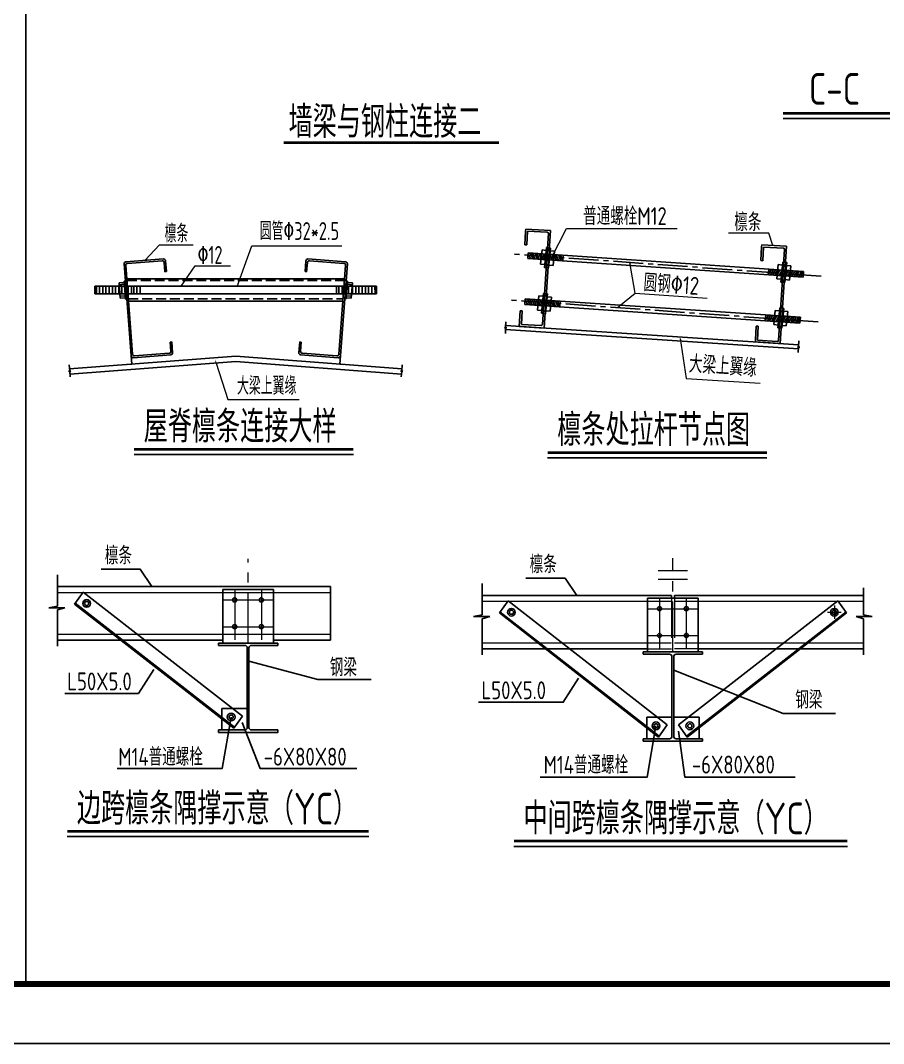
# Model space of a CAD drawing. Extents: x 9752569 to 9923256, y 1590558 to 2510207.
# Drawn here: x 9881801 to 9903566, y 1787695 to 1813479 of the extents above; entities that cross this region are included whole.
import ezdxf

# ---------------------------------------------------------------- set-up
doc = ezdxf.new("R2010")
doc.units = 0
doc.header["$LTSCALE"] = 1000
doc.header["$MEASUREMENT"] = 0
for name, pattern in [('CENTER2', [1.125, 0.75, -0.125, 0.125, -0.125]), ('CENTERX2', [101.6, 63.5, -12.7, 12.7, -12.7]), ('DASH', [0.35, 0.25, -0.1]), ('DASHED2', [0.375, 0.25, -0.125])]:
    doc.linetypes.add(name, pattern=pattern)
doc.layers.get('0').update_dxf_attribs({"linetype": 'CONTINUOUS'})
for name, color, linetype in [('03', 3, 'CONTINUOUS'), ('PUB_TEXT', 7, 'CONTINUOUS'), ('PUB_TITLE', 4, 'CONTINUOUS'), ('一般文字', 6, 'CONTINUOUS'), ('尺寸', 3, 'CONTINUOUS')]:
    doc.layers.add(name, color=color, linetype=linetype)
doc.layers.add('标注', color=4, linetype='CONTINUOUS', lineweight=20)
doc.layers.add('轴线', color=1, linetype='CENTERX2', lineweight=13)
doc.styles.add('_HZDX', font='atssdeng.shx', dxfattribs={"width": 0.8, "bigfont": 'atssdchn.shx'})
doc.styles.add('_HZTXT', font='atssdeng.shx', dxfattribs={"width": 0.8, "bigfont": 'atssdchn.shx'})
doc.styles.add('TSSD_REIN', font='atssdeng.shx', dxfattribs={"width": 0.7, "bigfont": 'atssdchn.shx'})

# ---------------------------------------------------------------- blocks, each defined once
blk = doc.blocks.new('3F1GF54G5FG')
for p, q in [((5986715, 1321055), (5979760, 1321263)), ((5979760, 1321263), (5979823, 1321117)), ((5979814, 1321261), (5979877, 1321115)), ((5979869, 1321260), (5979931, 1321114)), ((5979923, 1321258), (5979986, 1321112)), ((5979977, 1321256), (5980040, 1321111)), ((5980032, 1321255), (5980094, 1321109)), ((5980086, 1321253), (5980149, 1321107)), ((5980102, 1321349), (5980210, 1321342)), ((5980140, 1321252), (5980203, 1321106)), ((5980195, 1321250), (5980257, 1321104)), ((5980317, 1321407), (5980215, 1321414)), ((5980249, 1321248), (5980312, 1321102)), ((5980303, 1321247), (5980366, 1321101)), ((5980420, 1321328), (5980312, 1321335)), ((5980358, 1321245), (5980420, 1321099)), ((5980412, 1321243), (5980475, 1321098)), ((5980466, 1321242), (5980529, 1321096)), ((5980520, 1321240), (5980583, 1321094)), ((5980575, 1321239), (5980638, 1321093)), ((5980638, 1321093), (5980642, 1321237)), ((5986069, 1321205), (5986177, 1321198)), ((5986182, 1321270), (5986283, 1321264)), ((5986387, 1321185), (5986279, 1321192)), ((5986705, 1320911), (5979751, 1321119)), ((5980079, 1320990), (5980187, 1320983)), ((5980396, 1320969), (5980288, 1320976)), ((5985828, 1320938), (5985833, 1321081)), ((5985900, 1321079), (5985828, 1320938)), ((5985954, 1321078), (5985883, 1320936)), ((5986009, 1321076), (5985937, 1320934)), ((5986063, 1321075), (5985991, 1320933)), ((5986117, 1321073), (5986046, 1320931)), ((5986172, 1321071), (5986100, 1320930)), ((5986226, 1321070), (5986154, 1320928)), ((5986280, 1321068), (5986209, 1320926)), ((5986335, 1321066), (5986263, 1320925)), ((5986389, 1321065), (5986317, 1320923)), ((5986443, 1321063), (5986372, 1320921)), ((5986498, 1321062), (5986426, 1320920)), ((5986552, 1321060), (5986480, 1320918)), ((5986606, 1321058), (5986535, 1320917)), ((5986660, 1321057), (5986589, 1320915)), ((5986715, 1321055), (5986643, 1320913)), ((5980182, 1320911), (5980284, 1320904)), ((5986046, 1320846), (5986154, 1320839)), ((5986149, 1320767), (5986251, 1320761)), ((5986363, 1320826), (5986255, 1320833))]:
    blk.add_line(p, q)
for points in [[(5979760, 1321263), (5979751, 1321119)], [(5980102, 1321349), (5980079, 1320990)], [(5980215, 1321414), (5980182, 1320911)], [(5980317, 1321407), (5980284, 1320904)], [(5980420, 1321328), (5980396, 1320969)], [(5986069, 1321205), (5986046, 1320846)], [(5986182, 1321270), (5986149, 1320767)], [(5986283, 1321264), (5986251, 1320761)], [(5986387, 1321185), (5986363, 1320826)], [(5986715, 1321055), (5986705, 1320911)]]:
    blk.add_lwpolyline(points)
at = {"layer": '03', "color": 1, "linetype": 'CENTER2'}
blk.add_line((5987161, 1320954), (5979305, 1321220), dxfattribs=at)

msp = doc.modelspace()

# ---------------------------------------------------------------- linework, layer by layer
for p, q in [((9894539.1, 1808170.5), (9894520.5, 1807825.2)), ((9894539.1, 1808170.5), (9894541.7, 1808220.4)), ((9894541.7, 1808220.4), (9895169.4, 1808186.6)), ((9894588.4, 1808167.8), (9894569.9, 1807822.6)), ((9895086.8, 1808141), (9894588.4, 1808167.8)), ((9895115.2, 1808109.4), (9894962.6, 1805818)), ((9895007, 1805728), (9895169.4, 1808186.6)), ((9894520.5, 1807825.2), (9894569.9, 1807822.6)), ((9900492.5, 1807771.6), (9900473.9, 1807425.7)), ((9900492.5, 1807771.6), (9900495.2, 1807821.5)), ((9900495.2, 1807821.5), (9901122.9, 1807787.7)), ((9900541.9, 1807768.9), (9900523.3, 1807423)), ((9901040.3, 1807742.1), (9900541.9, 1807768.9)), ((9900961, 1805336.6), (9901122.9, 1807787.7)), ((9885408.6, 1807467.9), (9884458.7, 1807395.6)), ((9889051, 1807467.9), (9890000.8, 1807395.6)), ((9901068.7, 1807710.5), (9900916.1, 1805419.1)), ((9884414.1, 1807343.7), (9884606.5, 1804816)), ((9884457.4, 1807306.5), (9884627.7, 1805068.6)), ((9885371.4, 1807424.6), (9884502, 1807358.4)), ((9885423.4, 1807380), (9885441.1, 1807146.6)), ((9885460.6, 1807423.3), (9885481.4, 1807149.6)), ((9888999, 1807423.3), (9888978.1, 1807149.6)), ((9889036.2, 1807380), (9889018.4, 1807146.6)), ((9889088.1, 1807424.6), (9889957.5, 1807358.4)), ((9890002.1, 1807306.5), (9889831.8, 1805068.6)), ((9890045.5, 1807343.7), (9889853.1, 1804816)), ((9900473.9, 1807425.7), (9900523.3, 1807423)), ((9884483.1, 1806969.2), (9889976.5, 1806969.2)), ((9885481.4, 1807149.6), (9885441.1, 1807146.6)), ((9888978.1, 1807149.6), (9889018.4, 1807146.6)), ((9883675.4, 1806780.3), (9884450.5, 1806781.6)), ((9883675.4, 1806780.3), (9883675.8, 1806586.5)), ((9884450.5, 1806781.6), (9883715.8, 1806780.3)), ((9883715.8, 1806780.3), (9883716.1, 1806586.6)), ((9883796.5, 1806780.5), (9883796.9, 1806586.7)), ((9883877.3, 1806780.6), (9883877.6, 1806586.9)), ((9883958, 1806780.7), (9883958.3, 1806587)), ((9884038.7, 1806780.9), (9884039.1, 1806587.1)), ((9884119.5, 1806781), (9884119.8, 1806587.3)), ((9884200.2, 1806781.2), (9884200.5, 1806587.4)), ((9884280.9, 1806781.3), (9884281.2, 1806587.5)), ((9884417.1, 1806877.9), (9884288.4, 1806868.1)), ((9884288.4, 1806868.1), (9884317.8, 1806481.7)), ((9884420.8, 1806829.6), (9884292, 1806819.8)), ((9884359.8, 1806780.9), (9884360.1, 1806587.1)), ((9884446.9, 1806912.5), (9884414.7, 1806910.1)), ((9884414.7, 1806910.1), (9884449, 1806459.3)), ((9884440.5, 1806781), (9884440.9, 1806587.3)), ((9884444.4, 1806782.8), (9890015.2, 1806782.8)), ((9884521.3, 1806781.2), (9884521.6, 1806587.4)), ((9884602, 1806781.3), (9884602.3, 1806587.5)), ((9884658.5, 1806781), (9884658.9, 1806587.3)), ((9884739.3, 1806781.2), (9884739.6, 1806587.4)), ((9884820, 1806781.3), (9884820.3, 1806587.5)), ((9889767, 1806784.5), (9889767.4, 1806590.7)), ((9889831.8, 1806784.5), (9889832.2, 1806590.7)), ((9889912.6, 1806784.6), (9889912.9, 1806590.9)), ((9889993.3, 1806784.8), (9889993.7, 1806591)), ((9890781.9, 1806785.5), (9890006.8, 1806784)), ((9890006.8, 1806784), (9890741.5, 1806785.4)), ((9890044.8, 1806910.1), (9890010.5, 1806459.3)), ((9890012.6, 1806912.5), (9890044.8, 1806910.1)), ((9890038.7, 1806829.6), (9890167.5, 1806819.8)), ((9890042.4, 1806877.9), (9890171.2, 1806868.1)), ((9890074, 1806784.9), (9890074.4, 1806591.2)), ((9890171.2, 1806868.1), (9890141.8, 1806481.7)), ((9890176.4, 1806784.3), (9890176.7, 1806590.6)), ((9890257.1, 1806784.5), (9890257.5, 1806590.7)), ((9890337.8, 1806784.6), (9890338.2, 1806590.9)), ((9890418.6, 1806784.8), (9890418.9, 1806591)), ((9890499.3, 1806784.9), (9890499.7, 1806591.2)), ((9890580, 1806785.1), (9890580.4, 1806591.3)), ((9890660.8, 1806785.2), (9890661.1, 1806591.5)), ((9890741.5, 1806785.4), (9890741.9, 1806591.6)), ((9890781.9, 1806785.5), (9890782.2, 1806591.7)), ((9883675.8, 1806586.5), (9884450.8, 1806587.8)), ((9884450.8, 1806587.8), (9883716.1, 1806586.6)), ((9884442.9, 1806539.8), (9884314.1, 1806530)), ((9884446.6, 1806491.5), (9884317.8, 1806481.7)), ((9884429.7, 1806589.6), (9890000.5, 1806589.6)), ((9884481.2, 1806461.7), (9884449, 1806459.3)), ((9889978.3, 1806461.7), (9890010.5, 1806459.3)), ((9890782.2, 1806591.7), (9890007.2, 1806590.2)), ((9890007.2, 1806590.2), (9890741.9, 1806591.6)), ((9890013, 1806491.5), (9890141.8, 1806481.7)), ((9890016.7, 1806539.8), (9890145.5, 1806530)), ((9884525.9, 1806406.7), (9889933.7, 1806406.7)), ((9894380.6, 1805769.2), (9894401.9, 1806165)), ((9894401.9, 1806165), (9894451.2, 1806162.4)), ((9894432.6, 1805816.5), (9894451.2, 1806162.4)), ((9894036.2, 1805742.2), (9894007.9, 1805730.5)), ((9894007.9, 1805730.5), (9894067.2, 1805730.1)), ((9894035.9, 1805723.6), (9894031.3, 1805591)), ((9894034.8, 1805691.8), (9901419.9, 1805206.2)), ((9894067.2, 1805730.1), (9894035.9, 1805723.6)), ((9894041.3, 1805887.1), (9894036.2, 1805742.2)), ((9894038, 1805791.8), (9901423, 1805306.2)), ((9894380.6, 1805769.2), (9895007.8, 1805728)), ((9894931.1, 1805789.7), (9894432.6, 1805816.5)), ((9900337.2, 1805427.7), (9900355.8, 1805773.6)), ((9900355.8, 1805773.6), (9900405.3, 1805774.6)), ((9900386.6, 1805425), (9900405.2, 1805770.9)), ((9900337.2, 1805427.7), (9900334.5, 1805377.8)), ((9900884.5, 1805390.8), (9900386.6, 1805425)), ((9901426.5, 1805405.2), (9901421.4, 1805260.3)), ((9885575.9, 1805375.6), (9885616.2, 1805378.7)), ((9885575.9, 1805375.6), (9885593.7, 1805142.1)), ((9885616.2, 1805378.7), (9885637, 1805105)), ((9888843.4, 1805378.7), (9888822.5, 1805105)), ((9888883.6, 1805375.6), (9888843.4, 1805378.7)), ((9888883.6, 1805375.6), (9888865.8, 1805142.1)), ((9900334.5, 1805377.8), (9900961, 1805336.6)), ((9901421.4, 1805260.3), (9901393.1, 1805248.5)), ((9901393.1, 1805248.5), (9901452.4, 1805248.1)), ((9901421.1, 1805241.7), (9901416.5, 1805109.1)), ((9901452.4, 1805248.1), (9901421.1, 1805241.7)), ((9883039.5, 1804696.7), (9887229.8, 1805015.7)), ((9885592.4, 1805053), (9884642.5, 1804980.7)), ((9885549.1, 1805090.2), (9884679.7, 1805024)), ((9891420, 1804696.7), (9887229.8, 1805015.7)), ((9888867.1, 1805053), (9889817, 1804980.7)), ((9888910.5, 1805090.2), (9889779.8, 1805024)), ((9883042.9, 1804652.7), (9883016.1, 1804637.8)), ((9883016.1, 1804637.8), (9883075, 1804644)), ((9883031.9, 1804797.2), (9883042.9, 1804652.7)), ((9883075, 1804644), (9883044.6, 1804634.1)), ((9883044.6, 1804634.1), (9883054.8, 1804501.8)), ((9883049.7, 1804568), (9887229.8, 1804886.1)), ((9884606.5, 1804816), (9884509.9, 1804808.7)), ((9891409.8, 1804568), (9887229.8, 1804886.1)), ((9889853.1, 1804816), (9889949.7, 1804808.7)), ((9891384.5, 1804644), (9891414.9, 1804634.1)), ((9891443.5, 1804637.8), (9891384.5, 1804644)), ((9891414.9, 1804634.1), (9891404.8, 1804501.8)), ((9891427.7, 1804797.2), (9891416.6, 1804652.7)), ((9891416.6, 1804652.7), (9891443.5, 1804637.8)), ((9882732.5, 1799509), (9882732.5, 1798719.5)), ((9893444.9, 1799286.8), (9893444.9, 1798497.4)), ((9882732.5, 1799213.3), (9889622.3, 1799213.3)), ((9883165.5, 1798768.1), (9883384.7, 1799072.4)), ((9883384.7, 1799072.4), (9887398.3, 1795946.2)), ((9886903.8, 1799138.2), (9888178.8, 1799138.2)), ((9886903.8, 1799138.2), (9886903.8, 1797788.2)), ((9888178.8, 1799138.2), (9888178.8, 1797788.2)), ((9893444.9, 1798991.1), (9898216.2, 1798991.1)), ((9898216.2, 1798991.1), (9898216.2, 1798916.1)), ((9898291.2, 1798991.1), (9898291.2, 1798916.1)), ((9898291.2, 1798991.1), (9903062.6, 1798991.1)), ((9903062.6, 1799177), (9903062.6, 1798497.4)), ((9882732.5, 1798719.5), (9882514.5, 1798678.7)), ((9883165.5, 1798768.1), (9887179.1, 1795641.9)), ((9883183.1, 1798792.4), (9887196.7, 1795666.2)), ((9893877.9, 1798546), (9894097.2, 1798850.2)), ((9894097.2, 1798850.2), (9898110.7, 1795724)), ((9897616.2, 1798916.1), (9898891.2, 1798916.1)), ((9897616.2, 1798916.1), (9897616.2, 1797566.1)), ((9902410.3, 1798850.2), (9898396.7, 1795724)), ((9898891.2, 1798916.1), (9898891.2, 1797566.1)), ((9902629.5, 1798546), (9902410.3, 1798850.2)), ((9882514.5, 1798678.7), (9882923.2, 1798678.7)), ((9882923.2, 1798678.7), (9882732.5, 1798624.2)), ((9882732.5, 1798624.2), (9882732.5, 1797712.3)), ((9893444.9, 1798497.4), (9893226.9, 1798456.5)), ((9893226.9, 1798456.5), (9893635.7, 1798456.5)), ((9893635.7, 1798456.5), (9893444.9, 1798402.1)), ((9893877.9, 1798546), (9897891.5, 1795419.8)), ((9893895.5, 1798570.3), (9897909.1, 1795444.1)), ((9902612, 1798570.3), (9898598.4, 1795444.1)), ((9902629.5, 1798546), (9898615.9, 1795419.8)), ((9903280.6, 1798456.5), (9902871.8, 1798456.5)), ((9902871.8, 1798456.5), (9903062.6, 1798402.1)), ((9903062.6, 1798497.4), (9903280.6, 1798456.5)), ((9893444.9, 1798402.1), (9893444.9, 1797490.1)), ((9903062.6, 1798402.1), (9903062.6, 1797490.1)), ((9882732.5, 1797863.2), (9886903.8, 1797863.2)), ((9886791.3, 1797788.2), (9888291.3, 1797788.2)), ((9886791.3, 1797728.2), (9886791.3, 1797788.2)), ((9886791.3, 1797728.2), (9887458.8, 1797728.2)), ((9887623.8, 1797728.2), (9888291.3, 1797728.2)), ((9888178.8, 1797863.2), (9889622.3, 1797863.2)), ((9888291.3, 1797788.2), (9888291.3, 1797728.2)), ((9887518.8, 1797668.2), (9887518.8, 1795658.2)), ((9887563.8, 1797668.2), (9887563.8, 1795658.2)), ((9893444.9, 1797641.1), (9897616.2, 1797641.1)), ((9897503.7, 1797566.1), (9899003.7, 1797566.1)), ((9897503.7, 1797506.1), (9897503.7, 1797566.1)), ((9897503.7, 1797506.1), (9898171.2, 1797506.1)), ((9898231.2, 1797446.1), (9898231.2, 1795436)), ((9898276.2, 1797446.1), (9898276.2, 1795436)), ((9898336.2, 1797506.1), (9899003.7, 1797506.1)), ((9898891.2, 1797641.1), (9903062.6, 1797641.1)), ((9899003.7, 1797566.1), (9899003.7, 1797506.1)), ((9887518.8, 1796141.5), (9886882.2, 1796141.5)), ((9886882.2, 1796141.5), (9886882.2, 1795598.2)), ((9887398.3, 1795946.2), (9887179.1, 1795641.9)), ((9898231.2, 1795919.4), (9897594.6, 1795919.4)), ((9897594.6, 1795919.4), (9897594.6, 1795376)), ((9898276.2, 1795919.4), (9898912.8, 1795919.4)), ((9898912.8, 1795919.4), (9898912.8, 1795376)), ((9898110.7, 1795724), (9897891.5, 1795419.8)), ((9898396.7, 1795724), (9898615.9, 1795419.8)), ((9886791.3, 1795598.2), (9887458.8, 1795598.2)), ((9886791.3, 1795538.2), (9886791.3, 1795598.2)), ((9886791.3, 1795538.2), (9888291.3, 1795538.2)), ((9887623.8, 1795598.2), (9888291.3, 1795598.2)), ((9888291.3, 1795538.2), (9888291.3, 1795598.2)), ((9897503.7, 1795376), (9898171.2, 1795376)), ((9897503.7, 1795316), (9897503.7, 1795376)), ((9898336.2, 1795376), (9899003.7, 1795376)), ((9899003.7, 1795316), (9899003.7, 1795376)), ((9897503.7, 1795316), (9899003.7, 1795316))]:
    msp.add_line(p, q)
at = {"linetype": 'DASH'}
for p, q in [((9884486.6, 1806923.1), (9889973, 1806923.1)), ((9884521.7, 1806461.4), (9889937.8, 1806461.4))]:
    msp.add_line(p, q, dxfattribs=at)
at = {"ltscale": 100}
msp.add_line((9889622.3, 1799213.3), (9889622.3, 1797863.2), dxfattribs=at)
for centre, radius in [((9883469.8, 1798787.2), 97.4), ((9883469.8, 1798787.2), 52.5), ((9887203.8, 1798875.7), 52.5), ((9887878.8, 1798875.7), 52.5), ((9897916.2, 1798653.6), 52.5), ((9898591.2, 1798653.6), 52.5), ((9894182.2, 1798565), 97.4), ((9894182.2, 1798565), 52.5), ((9902325.3, 1798565), 97.4), ((9902325.3, 1798565), 52.5), ((9887203.8, 1798200.7), 52.5), ((9887878.8, 1798200.7), 52.5), ((9897916.2, 1797978.6), 52.5), ((9898591.2, 1797978.6), 52.5), ((9887114.4, 1795923.6), 97.4), ((9887114.4, 1795923.6), 52.5), ((9897826.8, 1795701.5), 97.4), ((9897826.8, 1795701.5), 52.5), ((9898680.7, 1795701.5), 97.4), ((9898680.7, 1795701.5), 52.5)]:
    msp.add_circle(centre, radius)
for centre, radius, start, end in [((9895085.2, 1808111), 30, 356.9223, 86.9223), ((9901038.7, 1807712.1), 30, 356.9223, 86.9223), ((9885412.3, 1807419.6), 48.4, 4.35259, 94.35259), ((9889047.3, 1807419.6), 48.4, 85.64741, 175.64741), ((9884462.4, 1807347.3), 48.4, 94.35259, 184.35259), ((9884505.7, 1807310.1), 48.4, 94.35259, 184.35259), ((9885375.1, 1807376.3), 48.4, 4.35259, 94.35259), ((9889084.5, 1807376.3), 48.4, 85.64741, 175.64741), ((9889953.8, 1807310.1), 48.4, 355.64741, 85.64741), ((9889997.2, 1807347.3), 48.4, 355.64741, 85.64741), ((9894932.7, 1805819.6), 30, 266.9223, 356.9223), ((9900886.1, 1805420.7), 30, 266.9223, 356.9223), ((9884638.8, 1805029), 48.4, 184.35259, 274.35259), ((9884676, 1805072.3), 48.4, 184.35259, 274.35259), ((9885545.4, 1805138.5), 48.4, 274.35259, 4.35259), ((9885588.7, 1805101.3), 48.4, 274.35259, 4.35259), ((9888870.8, 1805101.3), 48.4, 175.64741, 265.64741), ((9888914.1, 1805138.5), 48.4, 175.64741, 265.64741), ((9889783.5, 1805072.3), 48.4, 265.64741, 355.64741), ((9889820.7, 1805029), 48.4, 265.64741, 355.64741), ((9887458.8, 1797668.2), 60, 0, 90), ((9887623.8, 1797668.2), 60, 90, 180), ((9898171.2, 1797446.1), 60, 0, 90), ((9898336.2, 1797446.1), 60, 90, 180), ((9887458.8, 1795658.2), 60, 270, 0), ((9887623.8, 1795658.2), 60, 180, 270), ((9898171.2, 1795436), 60, 270, 0), ((9898336.2, 1795436), 60, 180, 270)]:
    msp.add_arc(centre, radius, start, end)
at = {"layer": 'PUB_TITLE'}
for points in [[(9811805.5, 1787695.3), (9923255.5, 1787695.3), (9923255.5, 1850695.3), (9811805.5, 1850695.3)], [(9881938.6, 1849195.3), (9913505.5, 1849195.3), (9913505.5, 1789195.3), (9881938.6, 1789195.3)]]:
    msp.add_lwpolyline(points, close=True, dxfattribs=at)
at = {"layer": 'PUB_TITLE', "const_width": 150}
msp.add_lwpolyline([(9815555.5, 1789195.3), (9921755.5, 1789195.3), (9921755.5, 1849195.3), (9815555.5, 1849195.3)], close=True, dxfattribs=at)
at = {"layer": '一般文字', "color": 2}
for p, q in [((9901031.9, 1811008.5), (9904053.5, 1811008.5)), ((9884666.8, 1802538.7), (9890197.6, 1802538.7)), ((9895096, 1802454.2), (9900626.8, 1802454.2)), ((9882982.3, 1792911.5), (9890583.9, 1792911.5)), ((9894243.6, 1792664.8), (9902655.3, 1792664.8))]:
    msp.add_line(p, q, dxfattribs=at)
for points, const_width in [([(9901027.6, 1811140.9), (9904053.3, 1811140.9)], 67.5), ([(9888435.7, 1810399.3), (9893868.3, 1810399.3)], 67.5), ([(9884666.8, 1802672.2), (9890197.6, 1802672.2)], 72), ([(9895096, 1802587.7), (9900626.8, 1802587.7)], 72), ([(9882982.3, 1793045), (9890583.9, 1793045)], 72), ([(9894243.6, 1792798.2), (9902655.3, 1792798.2)], 72)]:
    msp.add_lwpolyline(points, dxfattribs=dict(at, const_width=const_width))
at = {"layer": '尺寸'}
for p, q in [((9889300.8, 1796869.3), (9887563.8, 1797328.4)), ((9901038.2, 1796015.8), (9898276.2, 1797106.2)), ((9890649.1, 1796869.3), (9889300.8, 1796869.3)), ((9902354.1, 1796015.8), (9901038.2, 1796015.8))]:
    msp.add_line(p, q, dxfattribs=at)
for points in [[(9885118.1, 1799213.3), (9884821.1, 1799646.5), (9883833, 1799646.5)], [(9895830.6, 1798991.1), (9895533.5, 1799424.4), (9894545.4, 1799424.4)], [(9885163, 1797122.9), (9884776.2, 1796519.4), (9882916.6, 1796519.4)], [(9895875.4, 1796900.8), (9895488.6, 1796297.3), (9893355.4, 1796297.3)], [(9887114.4, 1795923.6), (9886889.5, 1794630.1), (9884240.8, 1794630.1)], [(9887394.7, 1795788.2), (9887843.3, 1794627.9), (9890284.9, 1794627.9)], [(9897826.8, 1795701.5), (9897601.9, 1794408), (9894910.5, 1794408)], [(9898396.2, 1795566), (9898555.7, 1794405.8), (9901333.4, 1794405.8)]]:
    msp.add_lwpolyline(points, dxfattribs=at)
for points in [[(9885162.8, 1797123), (9885163.2, 1797124), (9885163.2, 1797122.9)], [(9895875.2, 1796900.9), (9895875.6, 1796901.9), (9895875.6, 1796900.8)]]:
    msp.add_solid(points, dxfattribs=at)
at = {"layer": '标注'}
for p, q in [((9895181.4, 1807481.6), (9895569.6, 1808232.9)), ((9895569.6, 1808232.9), (9898358.5, 1808232.9)), ((9900669.2, 1808117.4), (9899657.3, 1808117.4)), ((9884933.6, 1807431.8), (9885304.7, 1807823.3)), ((9885304.7, 1807823.3), (9886159.9, 1807823.3)), ((9887264, 1806777.4), (9887635.7, 1807797.5)), ((9887635.7, 1807797.5), (9889907.8, 1807797.5)), ((9885856.5, 1806782.8), (9886208.9, 1807291.3)), ((9886208.9, 1807291.3), (9887101.1, 1807291.3)), ((9897299.9, 1806605.3), (9897169.4, 1807380.2)), ((9897299.9, 1806605.3), (9899115.4, 1806482.7)), ((9886738.3, 1804843.8), (9887033.5, 1803926.2)), ((9887033.5, 1803926.2), (9888833.7, 1803926.2))]:
    msp.add_line(p, q, dxfattribs=at)
for points in [[(9900777.3, 1807806.3), (9900670.3, 1808117.4), (9900669.2, 1808117.4)], [(9896859.8, 1806248.5), (9897298.8, 1806605.4), (9897299.9, 1806605.3)], [(9898438.6, 1805460.3), (9898586.1, 1804458.9), (9900456.5, 1804335.9)]]:
    msp.add_lwpolyline(points, dxfattribs=at)
msp.add_solid([(9886722.4, 1804838.7), (9886707.7, 1804939), (9886754.1, 1804848.9)], dxfattribs=at)
at = {"layer": '轴线', "ltscale": 0.02}
for p, q in [((9887541.3, 1797788.2), (9887541.3, 1799914.7)), ((9898253.7, 1797566.1), (9898253.7, 1799926.5)), ((9887203.8, 1799138.2), (9887203.8, 1797788.2)), ((9887878.8, 1799138.2), (9887878.8, 1797788.2)), ((9886903.8, 1798875.7), (9888178.8, 1798875.7)), ((9897916.2, 1798916.1), (9897916.2, 1797566.1)), ((9898591.2, 1798916.1), (9898591.2, 1797566.1)), ((9897616.2, 1798653.6), (9898891.2, 1798653.6)), ((9902155.5, 1798565), (9902494.6, 1798565)), ((9886903.8, 1798200.7), (9888178.8, 1798200.7)), ((9897616.2, 1797978.6), (9898891.2, 1797978.6))]:
    msp.add_line(p, q, dxfattribs=at)
at = {"layer": '轴线'}
for p, q in [((9897882.1, 1799618.5), (9898625.4, 1799618.5)), ((9897882.1, 1799395.8), (9898625.4, 1799395.8))]:
    msp.add_line(p, q, dxfattribs=at)
at = {"layer": '轴线', "linetype": 'DASHED2', "ltscale": 0.04}
for p, q in [((9882732.5, 1799063.2), (9889622.3, 1799063.2)), ((9893444.9, 1798841.1), (9898216.2, 1798841.1)), ((9898291.2, 1798841.1), (9903062.6, 1798841.1)), ((9882732.5, 1798013.2), (9889622.3, 1798013.2)), ((9893444.9, 1797791.1), (9898216.2, 1797791.1)), ((9898291.2, 1797791.1), (9903062.6, 1797791.1))]:
    msp.add_line(p, q, dxfattribs=at)
at = {"layer": '轴线', "linetype": 'DASHED2', "ltscale": 4}
for p, q in [((9898216.2, 1798916.1), (9898216.2, 1797641.1)), ((9898291.2, 1798916.1), (9898291.2, 1797641.1)), ((9897616.2, 1797641.1), (9898216.2, 1797641.1)), ((9898891.2, 1797641.1), (9898291.2, 1797641.1))]:
    msp.add_line(p, q, dxfattribs=at)
at = {"layer": '轴线', "ltscale": 50}
msp.add_line((9902325.3, 1798732.8), (9902325.3, 1798402.7), dxfattribs=at)

# ---------------------------------------------------------------- block references
at = {"rotation": 357.8486658922163}
for p in [(3869464.3, 711764.3), (3869388, 710609.8)]:
    msp.add_blockref('3F1GF54G5FG', p, dxfattribs=at)

# ---------------------------------------------------------------- texts
at = {"layer": 'PUB_TEXT'}
for s, style, width, p in [('普通螺栓M12', 'TSSD_REIN', 0.8, (9895989.9, 1808323.9)), ('檩条', 'TSSD_REIN', 0.8, (9899803.1, 1808171.5)), ('檩条', 'TSSD_REIN', 0.7, (9885436.3, 1807887.8)), ('圆管%%13032*2.5', 'TSSD_REIN', 0.7, (9887836.1, 1807947.5)), ('%%13012', 'TSSD_REIN', 0.7, (9886270.8, 1807344.9)), ('大梁上翼缘', 'TSSD_REIN', 0.7, (9887263, 1804045.9)), ('檩条', '_HZDX', 0.8, (9883931, 1799769.6)), ('檩条', '_HZDX', 0.8, (9894643.5, 1799547.4)), ('钢梁', '_HZDX', 0.8, (9889603.2, 1796950.1)), ('L50X5.0', '_HZDX', 0.8, (9882979.9, 1796597.1)), ('L50X5.0', '_HZDX', 0.8, (9893425.7, 1796373.7)), ('钢梁', '_HZDX', 0.8, (9901340.5, 1796132.2)), ('M14普通螺栓', '_HZDX', 0.8, (9884268.7, 1794695.8)), ('-6X80X80', '_HZDX', 0.8, (9887935.8, 1794699.7)), ('M14普通螺栓', '_HZDX', 0.8, (9894993.8, 1794495.1)), ('-6X80X80', '_HZDX', 0.8, (9898733.7, 1794500.2))]:
    msp.add_text(s, height=450, dxfattribs=dict(at, style=style, width=width)).set_placement(p)
at = {"layer": 'PUB_TEXT', "style": 'TSSD_REIN', "width": 0.8}
for s, rotation, p in [('圆钢%%13012', 356.13699, (9897501.6, 1806654.5)), ('大梁上翼缘', 356.23836, (9898647.2, 1804606.5))]:
    msp.add_text(s, height=450, rotation=rotation, dxfattribs=at).set_placement(p)
at = {"layer": '一般文字', "color": 2, "style": '_HZTXT', "width": 0.8}
for s, p in [('C-C', (9901682.2, 1811355.5)), ('墙梁与钢柱连接二', (9888561.5, 1810520.4)), ('屋脊檩条连接大样', (9884909.1, 1802841.9)), ('檩条处拉杆节点图', (9895338.3, 1802757.4)), ('边跨檩条隅撑示意（YC）', (9883224.6, 1793214.7)), ('中间跨檩条隅撑示意（YC）', (9894485.9, 1792967.9))]:
    msp.add_text(s, height=800, dxfattribs=at).set_placement(p)

doc.saveas('drawing.dxf')
